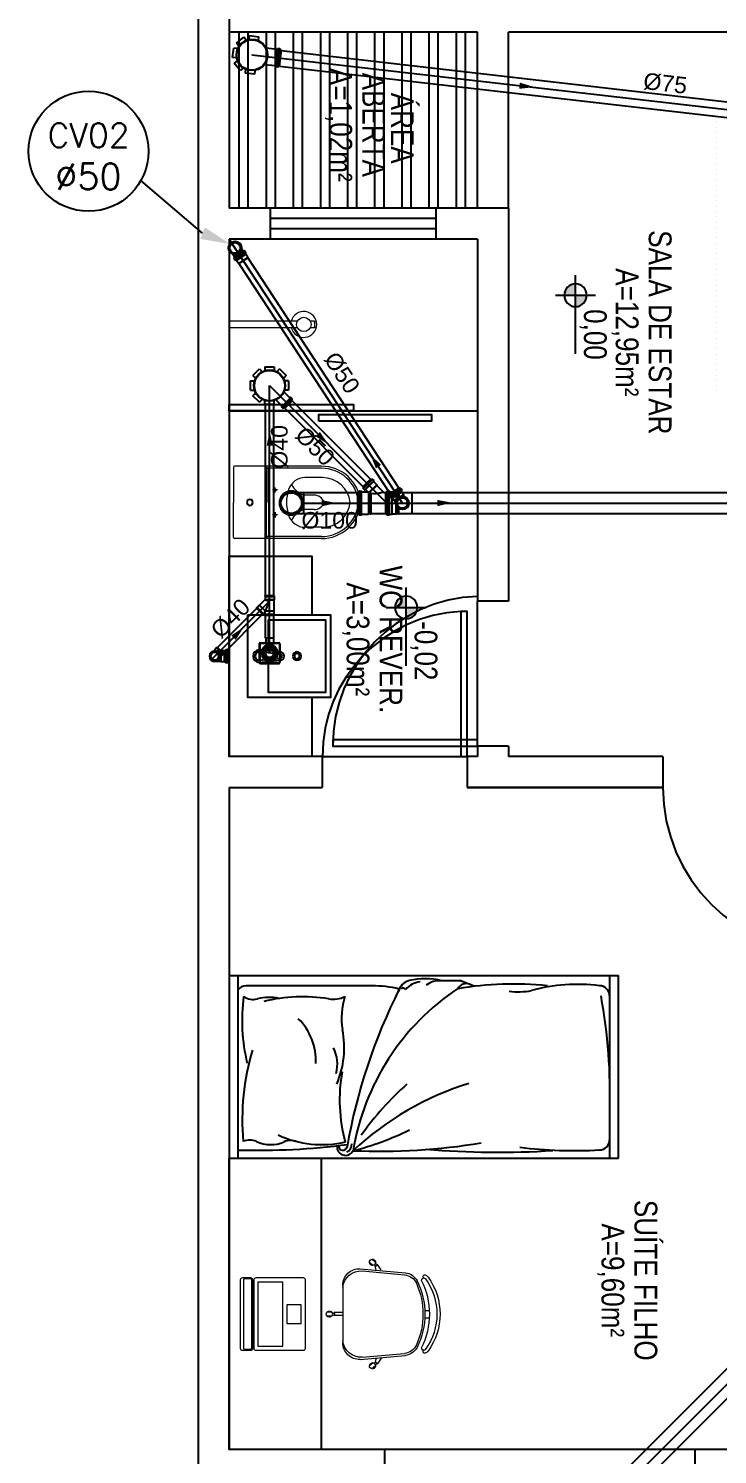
# Model space of a CAD drawing. Header units: millimetres. Extents: x -336 to -33, y -135 to 770.
# Drawn here: x -291.25 to -284.59, y 712.36 to 726.14 of the extents above; entities that cross this region are included whole.
import ezdxf
from ezdxf.enums import TextEntityAlignment as Align

# ---------------------------------------------------------------- set-up
doc = ezdxf.new("R2010")
doc.units = ezdxf.units.MM
doc.header["$LTSCALE"] = 50
doc.header["$MEASUREMENT"] = 0
doc.linetypes.add('DASHDOT2', pattern=[0.5, 0.25, -0.125, 0, -0.125])
doc.linetypes.add('HIDDEN2', pattern=[0.1875, 0.125, -0.0625])
doc.layers.get('0').update_dxf_attribs({"linetype": 'CONTINUOUS'})
for name, color, linetype in [('-HIDRO', 8, 'CONTINUOUS'), ('A-PEN-C', 4, 'CONTINUOUS'), ('DIVERSOS', 1, 'CONTINUOUS'), ('E-txt-g', 3, 'CONTINUOUS'), ('MOB', 251, 'CONTINUOUS'), ('Texto-Tubos', 7, 'CONTINUOUS'), ('TigreCad', 3, 'CONTINUOUS'), ('Tinterno', 9, 'CONTINUOUS'), ('TUBULAÇÃO_ESGOTO', 5, 'CONTINUOUS')]:
    doc.layers.add(name, color=color, linetype=linetype)
doc.layers.add('E-Lay-9', color=9, linetype='CONTINUOUS', lineweight=9)
doc.layers.add('E-Txt-W', color=7, linetype='CONTINUOUS', lineweight=20)
doc.styles.add('A16-E50', font='arial.ttf', dxfattribs={"height": 0.08})
doc.styles.add('F2', font='swissc.ttf')
doc.styles.add('REG60', font='romans.shx', dxfattribs={"width": 0.8, "height": 0.15})
doc.styles.add('REG80', font='romans.shx', dxfattribs={"width": 0.8, "height": 0.2})
doc.styles.add('ROMANS', font='romans', dxfattribs={"height": 0.1})

# ---------------------------------------------------------------- blocks, each defined once
blk = doc.blocks.new('TXT-AMB75')
at = {"layer": 'E-txt-g', "style": 'REG80', "width": 0.8, "flags": 8}
blk.add_attdef('TXT', text='', height=0.2, dxfattribs=at).set_placement((0.0055, 0.2964), align=Align.CENTER)
at = {"layer": 'E-Txt-W', "style": 'REG60', "width": 0.8, "flags": 8}
blk.add_attdef('TXT', text='', height=0.15, dxfattribs=at).set_placement((0.0055, 0.0271), align=Align.CENTER)
blk = doc.blocks.new('A$C7AFB675E')
at = {"color": 8}
for p, q in [((3.5162, 0.4184), (3.5162, 0.4184)), ((3.5477, 0.4184), (3.5477, 0.4184)), ((3.5792, 0.4184), (3.5792, 0.4184)), ((3.6107, 0.4184), (3.6107, 0.4184)), ((3.6422, 0.4184), (3.6422, 0.4184)), ((3.6737, 0.4184), (3.6737, 0.4184)), ((3.7052, 0.4184), (3.7052, 0.4184)), ((3.7367, 0.4184), (3.7367, 0.4184)), ((3.7682, 0.4184), (3.7682, 0.4184)), ((3.7997, 0.4184), (3.7997, 0.4184)), ((3.8312, 0.4184), (3.8312, 0.4184)), ((3.8627, 0.4184), (3.8627, 0.4184)), ((3.8942, 0.4184), (3.8942, 0.4184)), ((3.9257, 0.4184), (3.9257, 0.4184)), ((3.9572, 0.4184), (3.9572, 0.4184)), ((3.9887, 0.4184), (3.9887, 0.4184)), ((4.0202, 0.4184), (4.0202, 0.4184)), ((4.0517, 0.4184), (4.0517, 0.4184)), ((4.0832, 0.4184), (4.0832, 0.4184)), ((4.1147, 0.4184), (4.1147, 0.4184)), ((4.1462, 0.4184), (4.1462, 0.4184)), ((4.1777, 0.4184), (4.1777, 0.4184)), ((4.2092, 0.4184), (4.2092, 0.4184)), ((4.2407, 0.4184), (4.2407, 0.4184)), ((4.2722, 0.4184), (4.2722, 0.4184)), ((4.3037, 0.4184), (4.3037, 0.4184)), ((4.3352, 0.4184), (4.3352, 0.4184)), ((4.3667, 0.4184), (4.3667, 0.4184)), ((4.3982, 0.4184), (4.3982, 0.4184)), ((4.4297, 0.4184), (4.4297, 0.4184)), ((4.4612, 0.4184), (4.4612, 0.4184)), ((4.4927, 0.4184), (4.4927, 0.4184)), ((4.5242, 0.4184), (4.5242, 0.4184)), ((4.5557, 0.4184), (4.5557, 0.4184)), ((4.5872, 0.4184), (4.5872, 0.4184)), ((4.6187, 0.4184), (4.6187, 0.4184)), ((4.6502, 0.4184), (4.6502, 0.4184)), ((4.6817, 0.4184), (4.6817, 0.4184)), ((4.7132, 0.4184), (4.7132, 0.4184)), ((4.7447, 0.4184), (4.7447, 0.4184)), ((4.7762, 0.4184), (4.7762, 0.4184)), ((4.8077, 0.4184), (4.8077, 0.4184)), ((4.8392, 0.4184), (4.8392, 0.4184)), ((4.8707, 0.4184), (4.8707, 0.4184)), ((4.9022, 0.4184), (4.9022, 0.4184)), ((4.9337, 0.4184), (4.9337, 0.4184)), ((4.9652, 0.4184), (4.9652, 0.4184)), ((4.9967, 0.4184), (4.9967, 0.4184)), ((5.0282, 0.4184), (5.0282, 0.4184)), ((5.0597, 0.4184), (5.0597, 0.4184)), ((5.0912, 0.4184), (5.0912, 0.4184)), ((5.1227, 0.4184), (5.1227, 0.4184)), ((5.1542, 0.4184), (5.1542, 0.4184))]:
    blk.add_line(p, q, dxfattribs=at)
blk = doc.blocks.new('vaso-s')
at = {"color": 8}
for start, end in [(0, 180), (180, 0)]:
    blk.add_arc((0.08, 0), 0.0143, start, end, dxfattribs=at)
at = {"layer": 'E-Lay-9', "color": 8}
for p, q in [((0, 0.17), (0, 0)), ((0.4256, 0.175), (0.005, 0.175)), ((0.16, 0.17), (0.16, 0.17)), ((0.16, 0.17), (0.16, 0)), ((0.4256, 0.165), (0.165, 0.165)), ((0.17, 0), (0.17, 0.16)), ((0.2013, 0.0479), (0.2013, 0.0722)), ((0.4306, 0.12), (0.3459, 0.12)), ((0.2134, 0.06), (0.1891, 0.06)), ((0.3406, 0.035), (0.3406, 0)), ((0.3906, 0.035), (0.3406, 0.035)), ((0, -0.17), (0, 0)), ((0.16, -0.17), (0.16, 0)), ((0.17, 0), (0.17, -0.1601)), ((0.2134, -0.06), (0.1891, -0.06)), ((0.2013, -0.0479), (0.2013, -0.0722)), ((0.3406, -0.035), (0.3406, 0)), ((0.3906, -0.035), (0.3406, -0.035)), ((0.4306, -0.12), (0.3459, -0.12)), ((0.4256, -0.175), (0.005, -0.175)), ((0.16, -0.17), (0.16, -0.17)), ((0.4256, -0.165), (0.165, -0.165))]:
    blk.add_line(p, q, dxfattribs=at)
for centre in [(0.2013, 0.06), (0.2013, -0.06)]:
    blk.add_circle(centre, 0.005, dxfattribs=at)
for centre, radius, start, end in [((0.005, 0.17), 0.005, 90, 180), ((0.155, 0.17), 0.005, 0, 90), ((0.165, 0.17), 0.00495, 180, 270), ((0.165, 0.16), 0.00495, 0, 90), ((0.4256, -0.015), 0.19, 4.52806, 90), ((0.4256, -0.015), 0.18, 4.78019, 90), ((0.3459, 0.0375), 0.0825, 90, 163.03545), ((0.3754, 0.1358), 0.1066, 206.93947, 250.96472), ((0.4306, -0.015), 0.135, 6.37937, 90), ((0.518, -0.015), 0.2624, 163.03545, 176.7233), ((0.3906, -0.015), 0.05, 17.4576, 90), ((0.518, 0.015), 0.2624, 183.2767, 196.96455), ((0.3459, -0.0375), 0.0825, 196.96455, 270), ((0.3754, -0.1358), 0.1066, 109.03528, 153.06053), ((0.3906, 0.015), 0.05, 270, 342.5424), ((0.4256, 0.015), 0.19, 270, 355.47194), ((0.4256, 0.015), 0.18, 270, 355.21981), ((0.4306, 0.015), 0.135, 270, 353.62063), ((0.005, -0.17), 0.005, 180, 270), ((0.155, -0.17), 0.005, 270, 0), ((0.165, -0.17), 0.00495, 90, 180), ((0.165, -0.1601), 0.00495, 270, 0)]:
    blk.add_arc(centre, radius, start, end, dxfattribs=at)
blk = doc.blocks.new('Chuveiro')
at = {"layer": 'E-Lay-9', "color": 8}
for p, q in [((-0.0311, 0.0156), (-0.3604, 0.0156)), ((0.0509, 0.0156), (0.0311, 0.0156)), ((0.0509, 0.0156), (0.0509, -0.0156)), ((-0.0311, -0.0156), (-0.3604, -0.0156)), ((0.0509, -0.0156), (0.0311, -0.0156))]:
    blk.add_line(p, q, dxfattribs=at)
blk.add_circle((0, 0), 0.0348, dxfattribs=at)
for centre, radius, start, end in [((0, 0), 0.0624, 194.4775, 165.5225), ((0.0093, 0), 0.0444, 339.42663, 20.57337)]:
    blk.add_arc(centre, radius, start, end, dxfattribs=at)
blk = doc.blocks.new('CUBA QUADRADA-flat-4-flat-1')
at = {"layer": 'MOB'}
blk.add_lwpolyline([(0, -0.2), (0.4, -0.2), (0.4, 0.2), (0, 0.2)], close=True, dxfattribs=at)
blk.add_lwpolyline([(0.1, -0.0255), (0.1, -0.175), (0.375, -0.175), (0.375, 0.175), (0.1, 0.175), (0.1, 0.0255)], dxfattribs=at)
for points in [[(0.155, -0.02), (0.055, -0.03, -1), (0.055, 0.03), (0.155, 0.02, -1)], [(0.155, -0.01), (0.055, -0.02, -1), (0.055, 0.02), (0.155, 0.01, -1)]]:
    blk.add_lwpolyline(points, format="xyb", close=True, dxfattribs=at)
for radius in [0.02, 0.0125]:
    blk.add_circle((0.2375, 0), radius, dxfattribs=at)
blk = doc.blocks.new('Cadeira')
at = {"layer": 'E-Lay-9', "color": 8}
for p, q in [((-0.0093, 0.0535), (-0.0093, 0.0769)), ((0.0096, 0.0535), (0.0096, 0.0769)), ((-0.1393, 0), (0.1393, 0)), ((-0.0075, 0), (-0.0075, 0.0425)), ((-0.0075, 0.0425), (-0.0056, 0.0425)), ((0.0056, 0.0425), (0.0075, 0.0425)), ((0.0075, 0), (0.0075, 0.0425)), ((-0.2355, -0.1467), (-0.2505, -0.1288)), ((-0.2192, -0.0836), (-0.1996, -0.3023)), ((-0.2087, -0.0936), (-0.1898, -0.2982)), ((0.2087, -0.0936), (0.1898, -0.2982)), ((0.2192, -0.0836), (0.1996, -0.3023)), ((0.2355, -0.1467), (0.2505, -0.1288)), ((-0.25, -0.1588), (-0.265, -0.1409)), ((-0.2398, -0.1647), (-0.2413, -0.1659)), ((-0.2133, -0.1847), (-0.2413, -0.1659)), ((-0.2298, -0.1563), (-0.2313, -0.1575)), ((-0.2144, -0.1618), (-0.2298, -0.1563)), ((0.2133, -0.1847), (0.2413, -0.1659)), ((0.2144, -0.1618), (0.2298, -0.1563)), ((0.2298, -0.1563), (0.2313, -0.1575)), ((0.2398, -0.1647), (0.2413, -0.1659)), ((0.25, -0.1588), (0.265, -0.1409)), ((-0.0175, -0.3961), (-0.0175, -0.4196)), ((0.0175, -0.3961), (0.0175, -0.4196))]:
    blk.add_line(p, q, dxfattribs=at)
blk.add_lwpolyline([(0.1631, -0.3812, -0.237888), (-0.1631, -0.3812, 0.605717), (-0.1738, -0.3953, 0.122717), (-0.17, -0.4, 0.323529), (0.17, -0.4, 0.122717), (0.1738, -0.3953, 0.605717)], format="xyb", close=True, dxfattribs=at)
for centre in [(0, 0.0466), (-0.2382, -0.1579), (0.2382, -0.1579)]:
    blk.add_circle(centre, 0.005, dxfattribs=at)
for centre, radius, start, end in [((0.0001, 0.0652), 0.015, 281.63338, 257.45365), ((-0.1393, -0.08), 0.08, 90, 182.56924), ((0, 0.0475), 0.0075, 221.81031, 318.18969), ((0.1393, -0.08), 0.08, 357.43076, 90), ((-0.1202, -0.0886), 0.0887, 95.59249, 183.25223), ((0.1202, -0.0886), 0.0887, 356.74777, 84.40751), ((-0.2502, -0.1438), 0.015, 322.54635, 298.36662), ((0.2502, -0.1438), 0.015, 241.63338, 217.45365), ((-0.2388, -0.1573), 0.0075, 261.81031, 358.18969), ((0.2388, -0.1573), 0.0075, 181.81031, 278.18969), ((-0.1299, -0.296), 0.07, 185.12125, 243.60471), ((-0.1201, -0.2918), 0.07, 185.2999, 245.73609), ((0.1201, -0.2918), 0.07, 294.26391, 354.7001), ((0.1299, -0.296), 0.07, 296.39529, 354.87875), ((-0.1819, -0.3961), 0.00782, 29.81088, 225.32554), ((-0.1625, -0.39), 0.0275, 205.14546, 233.45713), ((0, -0.1648), 0.3052, 234.12379, 305.87621), ((-0.1625, -0.39), 0.0125, 205.14546, 233.1301), ((0, -0.0343), 0.3622, 243.60471, 296.39529), ((0, -0.0254), 0.3622, 245.73609, 294.26391), ((0.1819, -0.3961), 0.00782, 314.67446, 150.18912), ((0.1625, -0.39), 0.0275, 306.54287, 334.85454)]:
    blk.add_arc(centre, radius, start, end, dxfattribs=at)
blk = doc.blocks.new('Notebook')
at = {"layer": 'E-Lay-9', "color": 8}
for p, q in [((-0.175, 0.305), (-0.175, 0.3)), ((-0.175, 0.3), (-0.175, 0.265)), ((0.165, 0.315), (-0.165, 0.315)), ((0.175, 0.3), (0.175, 0.305)), ((0.175, 0.265), (0.175, 0.3)), ((-0.165, 0.255), (0.165, 0.255))]:
    blk.add_line(p, q, dxfattribs=at)
for points in [[(-0.165, 0.26), (0.165, 0.26, 0.414214), (0.17, 0.265), (0.17, 0.295, 0.414214), (0.165, 0.3), (-0.165, 0.3, 0.414214), (-0.17, 0.295), (-0.17, 0.265, 0.414214)], [(-0.165, 0), (0.165, 0, 0.414214), (0.175, 0.01), (0.175, 0.24, 0.414214), (0.165, 0.25), (-0.165, 0.25, 0.414214), (-0.175, 0.24), (-0.175, 0.01, 0.414214)]]:
    blk.add_lwpolyline(points, format="xyb", close=True, dxfattribs=at)
for points in [[(-0.155, 0.11), (0.155, 0.11), (0.155, 0.23), (-0.155, 0.23)], [(-0.105, 0.25), (-0.145, 0.25), (-0.145, 0.255), (-0.105, 0.255)], [(0.105, 0.25), (0.145, 0.25), (0.145, 0.255), (0.105, 0.255)], [(-0.045, 0.02), (0.045, 0.02), (0.045, 0.09), (-0.045, 0.09)]]:
    blk.add_lwpolyline(points, close=True, dxfattribs=at)
for centre, start, end in [((-0.165, 0.305), 90, 180), ((0.165, 0.305), 0, 90), ((-0.165, 0.265), 180, 270), ((0.165, 0.265), 270, 360)]:
    blk.add_arc(centre, 0.01, start, end, dxfattribs=at)
blk = doc.blocks.new('NIVEL')
at = {"layer": 'DIVERSOS'}
h = blk.add_hatch(color=7, dxfattribs=at)
h.paths.add_polyline_path([(0, 0.137, 0.414214), (-0.137, 0), (0, 0)])
h.paths.add_polyline_path([(0, 0), (0, -0.137, 0.414214), (0.137, 0)])
at = {"layer": 'DIVERSOS', "color": 7}
for p, q in [((0, 0.242), (0, -0.242)), ((0.709, 0), (-0.242, 0))]:
    blk.add_line(p, q, dxfattribs=at)
blk.add_circle((0, 0), 0.137, dxfattribs=at)
blk = doc.blocks.new('j9n50d')
at = {"layer": 'TigreCad'}
for p, q in [((28.5, 25.4), (0, 25.4)), ((30.3, 27.2), (28.5, 25.4)), ((30.3, -27.1), (30.3, 27.2)), ((47.1, 27.2), (30.3, 27.2)), ((47.3, 27.4), (47.1, 27.2)), ((47.1, -27.1), (47.1, 27.2)), ((51.9, 27.4), (47.3, 27.4)), ((53.2, 30.9), (52.9, 28.3)), ((53.4, 30.8), (53.4, -30.8)), ((62.9, 31.8), (54.2, 31.8)), ((62.9, 30.8), (62.9, -30.8)), ((63.9, 31.1), (64.7, 28.1)), ((70, 27.4), (65.6, 27.4)), ((70, 27.4), (70, -27.4)), ((28.5, -25.3), (0, -25.3)), ((30.3, -27.1), (28.5, -25.3)), ((47.1, -27.1), (30.3, -27.1)), ((47.3, -27.4), (47.1, -27.1)), ((51.9, -27.4), (47.3, -27.4)), ((53.2, -30.9), (52.9, -28.3)), ((62.9, -31.8), (54.2, -31.8)), ((63.9, -31.1), (64.7, -28.1)), ((70, -27.4), (65.6, -27.4))]:
    blk.add_line(p, q, dxfattribs=at)
for centre, radius, start, end in [((0, 0), 25.4, 90, 270), ((51.9, 28.4), 1, 270, 355), ((54.2, 30.8), 1, 90, 175), ((62.9, 30.8), 1, 15, 90), ((65.6, 28.4), 1, 195, 270), ((51.9, -28.4), 1, 5, 90), ((54.2, -30.8), 1, 185, 270), ((62.9, -30.8), 1, 270, 345), ((65.6, -28.4), 1, 90, 165)]:
    blk.add_arc(centre, radius, start, end, dxfattribs=at)
at = {"layer": 'Tinterno'}
for p, q in [((28.5, -25.3), (28.5, 25.4)), ((47.3, -27.4), (47.3, 27.4)), ((52.9, 27.4), (52.9, -27.4)), ((64.9, 27.4), (64.9, -27.4))]:
    blk.add_line(p, q, dxfattribs=at)
blk = doc.blocks.new('j9n40s')
at = {"layer": 'TigreCad'}
for p, q in [((9.8, 20.6), (17.8, 20.6)), ((19, 21.8), (17.8, 20.6)), ((17.8, 20.6), (17.8, 14.3)), ((19, 12.6), (19, 21.8)), ((34, 21.8), (19, 21.8)), ((35, 22.8), (34, 21.8)), ((39, 22.8), (35, 22.8)), ((35, 22.8), (35, -22.8)), ((39, 22.8), (39, -22.8)), ((9.8, -20.6), (17.8, -20.6)), ((17.8, -20.6), (17.8, -14.3)), ((19, -21.8), (17.8, -20.6)), ((19, -12.6), (19, -21.8)), ((34, -21.8), (19, -21.8)), ((35, -22.8), (34, -21.8)), ((39, -22.8), (35, -22.8))]:
    blk.add_line(p, q, dxfattribs=at)
for radius in [22.8, 20]:
    blk.add_circle((0, 0), radius, dxfattribs=at)
at = {"layer": 'Tinterno'}
blk.add_line((34, 21.8), (34, -21.8), dxfattribs=at)
blk.add_circle((0, 0), 18.8, dxfattribs=at)
blk = doc.blocks.new('27289207s')
at = {"linetype": 'Continuous'}
for p, q in [((-49.9, -44.9), (-49.9, 44.9)), ((-47.4, -43.9), (-47.4, 43.9)), ((44.9, 49.9), (-44.9, 49.9)), ((43.9, 47.4), (-43.9, 47.4)), ((-20, 1.2), (-39.9, 3.3)), ((-19.8, 2.9), (-39.7, 5)), ((-19.3, 5.4), (-38.3, 11.5)), ((-18.7, 7), (-37.8, 13.2)), ((-17.7, 9.3), (-35.1, 19.3)), ((-16.9, 10.7), (-34.2, 20.7)), ((-15.4, 12.7), (-30.3, 26.1)), ((-14.3, 14), (-29.2, 27.4)), ((-12.4, 15.7), (-24.2, 31.9)), ((-11.1, 16.7), (-22.8, 32.9)), ((-8.9, 17.9), (-17, 36.2)), ((-7.4, 18.6), (-15.5, 36.9)), ((-5, 19.4), (-9.1, 38.9)), ((-3.3, 19.7), (-7.5, 39.3)), ((-0.9, 20), (-0.9, 40)), ((0.8, 20), (0.8, 40)), ((3.3, 19.7), (7.5, 39.3)), ((5, 19.4), (9.1, 38.9)), ((7.4, 18.6), (15.5, 36.9)), ((8.9, 17.9), (17, 36.2)), ((11.1, 16.7), (22.8, 32.9)), ((12.4, 15.7), (24.2, 31.9)), ((14.3, 14), (29.2, 27.4)), ((15.4, 12.7), (30.3, 26.1)), ((16.9, 10.7), (34.2, 20.7)), ((17.7, 9.3), (35.1, 19.3)), ((18.7, 7), (37.8, 13.2)), ((19.3, 5.4), (38.3, 11.5)), ((19.8, 2.9), (39.7, 5)), ((20, 1.2), (39.9, 3.3)), ((47.4, -43.9), (47.4, 43.9)), ((49.9, -44.9), (49.9, 44.9)), ((44.9, -49.9), (-44.9, -49.9)), ((43.9, -47.4), (-43.9, -47.4)), ((-20, -1.2), (-39.9, -3.3)), ((-19.8, -2.9), (-39.7, -5)), ((-19.3, -5.4), (-38.3, -11.5)), ((-18.7, -7), (-37.8, -13.2)), ((-17.7, -9.3), (-35.1, -19.3)), ((-16.9, -10.7), (-34.2, -20.7)), ((-15.4, -12.7), (-30.3, -26.1)), ((-14.3, -14), (-29.2, -27.4)), ((-12.4, -15.7), (-24.2, -31.9)), ((-11.1, -16.7), (-22.8, -32.9)), ((-18.7, -59.9), (-19, -49.9)), ((-18.7, -60.4), (-18.7, -59.9)), ((-18.5, -70.9), (-18.7, -60.4)), ((-8.9, -17.9), (-17, -36.2)), ((-7.4, -18.6), (-15.5, -36.9)), ((-5, -19.4), (-9.1, -38.9)), ((-3.3, -19.7), (-7.5, -39.3)), ((-0.9, -20), (-0.9, -40)), ((0.8, -20), (0.8, -40)), ((3.3, -19.7), (7.5, -39.3)), ((5, -19.4), (9.1, -38.9)), ((7.4, -18.6), (15.5, -36.9)), ((8.9, -17.9), (17, -36.2)), ((11.1, -16.7), (22.8, -32.9)), ((12.4, -15.7), (24.2, -31.9)), ((14.3, -14), (29.2, -27.4)), ((15.4, -12.7), (30.3, -26.1)), ((16.9, -10.7), (34.2, -20.7)), ((17.7, -9.3), (35.1, -19.3)), ((18.5, -70.9), (18.7, -59.9)), ((18.7, -7), (37.8, -13.2)), ((18.7, -59.9), (19, -49.9)), ((19.3, -5.4), (38.3, -11.5)), ((19.8, -2.9), (39.7, -5)), ((20, -1.2), (39.9, -3.3)), ((-17, -72.4), (-16.5, -72.4)), ((-16.5, -72.4), (17, -72.4))]:
    blk.add_line(p, q, dxfattribs=at)
for centre, radius, start, end in [((-44.9, 44.9), 5, 90, 180), ((-43.9, 43.9), 3.5, 90, 180), ((0, 0), 40, 175.21763, 184.78237), ((0, 0), 40, 163.21763, 172.78238), ((0, 0), 39, 175.24885, 184.75115), ((0, 0), 39, 163.24889, 172.75118), ((0, 0), 40, 151.21766, 160.7824), ((0, 0), 39, 151.24887, 160.75116), ((0, 0), 40, 139.21756, 148.78231), ((0, 0), 39, 139.24886, 148.75116), ((0, 0), 40, 127.21764, 136.78239), ((0, 0), 39, 127.24895, 136.75125), ((0, 0), 40, 115.21763, 124.78237), ((0, 0), 39, 115.24887, 124.75116), ((0, 0), 21, 176.31975, 183.68025), ((0, 0), 21, 164.31978, 171.68029), ((0, 0), 20, 176.4358, 183.5642), ((0, 0), 20, 164.43575, 171.56414), ((0, 0), 21, 152.31969, 159.68019), ((0, 0), 20, 152.43584, 159.56423), ((0, 0), 21, 140.31989, 147.68039), ((0, 0), 20, 140.43579, 147.56418), ((0, 0), 40, 103.21763, 112.78237), ((0, 0), 39, 103.24891, 112.7512), ((0, 0), 21, 128.31968, 135.68018), ((0, 0), 20, 128.43579, 135.56418), ((0, 0), 21, 116.31973, 123.68023), ((0, 0), 20, 116.4359, 123.56429), ((0, 0), 21, 104.31966, 111.68016), ((0, 0), 40, 91.21759, 100.78234), ((0, 0), 20, 104.43591, 111.5643), ((0, 0), 39, 91.24879, 100.75109), ((0, 0), 21, 92.31977, 99.68027), ((0, 0), 20, 92.43585, 99.56424), ((0, 0), 40, 79.21765, 88.7824), ((0, 0), 39, 79.2489, 88.7512), ((0, 0), 21, 80.31973, 87.68023), ((0, 0), 20, 80.43576, 87.56415), ((0, 0), 20, 68.4357, 75.56409), ((0, 0), 21, 68.31977, 75.68027), ((0, 0), 39, 67.24882, 76.75112), ((0, 0), 20, 56.43583, 63.56422), ((0, 0), 40, 67.21765, 76.7824), ((0, 0), 21, 56.31988, 63.68038), ((0, 0), 20, 44.43566, 51.56405), ((0, 0), 21, 44.31982, 51.68032), ((0, 0), 20, 32.43582, 39.56421), ((0, 0), 21, 32.31978, 39.68028), ((0, 0), 39, 55.24884, 64.75113), ((0, 0), 40, 55.21763, 64.78237), ((0, 0), 20, 20.43577, 27.56416), ((0, 0), 21, 20.31961, 27.68012), ((0, 0), 20, 8.43586, 15.56425), ((0, 0), 20, 356.4358, 3.5642), ((0, 0), 21, 8.31971, 15.68022), ((0, 0), 21, 356.31975, 3.68025), ((0, 0), 39, 43.24881, 52.75111), ((0, 0), 40, 43.21767, 52.78242), ((0, 0), 39, 31.24891, 40.75121), ((0, 0), 40, 31.21762, 40.78237), ((0, 0), 39, 19.24884, 28.75113), ((0, 0), 40, 19.2176, 28.78234), ((0, 0), 39, 7.24882, 16.75111), ((0, 0), 40, 7.21762, 16.78237), ((0, 0), 39, 355.24885, 4.75115), ((0, 0), 40, 355.21763, 4.78237), ((43.9, 43.9), 3.5, 0, 90), ((44.9, 44.9), 5, 0, 90), ((-44.9, -44.9), 5, 180, 270), ((-43.9, -43.9), 3.5, 180, 270), ((0, 0), 40, 187.21764, 196.78239), ((0, 0), 39, 187.24882, 196.75111), ((0, 0), 40, 199.21761, 208.78236), ((0, 0), 39, 199.24884, 208.75113), ((0, 0), 40, 211.21768, 220.78243), ((0, 0), 39, 211.24883, 220.75112), ((0, 0), 40, 223.21761, 232.78235), ((0, 0), 39, 223.2488, 232.75109), ((0, 0), 40, 235.21762, 244.78237), ((0, 0), 39, 235.24885, 244.75115), ((0, 0), 21, 188.31976, 195.68026), ((0, 0), 20, 188.43586, 195.56425), ((0, 0), 21, 200.31981, 207.68031), ((0, 0), 20, 200.43577, 207.56416), ((0, 0), 21, 212.31961, 219.68011), ((0, 0), 20, 212.43582, 219.56421), ((0, 0), 40, 247.21762, 256.78237), ((0, 0), 39, 247.24885, 256.75114), ((0, 0), 21, 224.31965, 231.68015), ((0, 0), 20, 224.43587, 231.56426), ((0, 0), 21, 236.31968, 243.68018), ((0, 0), 20, 236.43577, 243.56416), ((0, 0), 21, 248.3198, 255.6803), ((0, 0), 40, 259.21763, 268.78238), ((0, 0), 20, 248.43583, 255.56422), ((0, 0), 39, 259.24886, 268.75115), ((0, 0), 21, 260.31973, 267.68023), ((0, 0), 20, 260.4358, 267.5642), ((0, 0), 20, 272.4358, 279.5642), ((0, 0), 21, 272.31977, 279.68027), ((0, 0), 39, 271.24886, 280.75115), ((0, 0), 40, 271.21763, 280.78238), ((0, 0), 20, 284.43578, 291.56417), ((0, 0), 21, 284.31977, 291.68027), ((0, 0), 20, 296.43572, 303.56411), ((0, 0), 39, 283.24883, 292.75113), ((0, 0), 40, 283.21761, 292.78235), ((0, 0), 21, 296.31971, 303.68021), ((0, 0), 20, 308.4359, 315.56429), ((0, 0), 21, 308.31985, 315.68035), ((0, 0), 20, 320.43579, 327.56418), ((0, 0), 21, 320.31972, 327.68022), ((0, 0), 39, 295.24885, 304.75115), ((0, 0), 40, 295.21763, 304.78238), ((0, 0), 20, 332.43584, 339.56423), ((0, 0), 21, 332.31988, 339.68039), ((0, 0), 20, 344.43575, 351.56414), ((0, 0), 21, 344.31974, 351.68024), ((0, 0), 39, 307.24885, 316.75114), ((0, 0), 40, 307.21759, 316.78234), ((0, 0), 39, 319.2488, 328.7511), ((0, 0), 40, 319.21764, 328.78239), ((0, 0), 39, 331.24887, 340.75116), ((0, 0), 40, 331.21764, 340.78239), ((0, 0), 39, 343.24889, 352.75118), ((0, 0), 40, 343.21761, 352.78236), ((43.9, -43.9), 3.5, 270, 360), ((44.9, -44.9), 5, 270, 360), ((-17, -70.9), 1.5, 180.91669, 270.00004), ((17, -70.9), 1.5, 270.00015, 359.0835)]:
    blk.add_arc(centre, radius, start, end, dxfattribs=at)
blk = doc.blocks.new('27710409p')
at = {"layer": 'TigreCad'}
for p, q in [((-27.1, 22.8), (-27.1, -22.8)), ((-27.1, 22.8), (-23.1, 22.8)), ((-23.1, 22.8), (-23.1, -22.8)), ((-23.1, 22.8), (-22.1, 21.8)), ((-22.1, 21.8), (-7.1, 21.8)), ((-7.1, 21.8), (-7.1, -20.7)), ((-7.1, 21.8), (-5.9, 20.6)), ((-5.9, 20.6), (47.2, 20.6)), ((48.4, 21.8), (47.2, 20.6)), ((48.4, 21.8), (48.4, -20)), ((63.4, 21.8), (48.4, 21.8)), ((64.4, 22.8), (63.4, 21.8)), ((64.4, 22.8), (64.4, -22.8)), ((68.4, 22.8), (64.4, 22.8)), ((68.4, 22.8), (68.4, -22.8)), ((-27.1, -22.8), (-23.1, -22.8)), ((-23.1, -22.8), (-22.1, -21.8)), ((-22.1, -21.8), (-8.2, -21.8)), ((-7.5, -21.9), (0, 0)), ((18.8, -47.9), (-6.7, -22.4)), ((54.1, -22.4), (0, 0)), ((18.8, -49.6), (48.4, -20)), ((18.8, -49.6), (18.8, -47.9)), ((29.4, -60.2), (18.8, -49.6)), ((29.4, -61.7), (61.7, -29.4)), ((29.4, -61.7), (29.4, -60.2)), ((32.2, -64.5), (29.4, -61.7)), ((32.2, -64.5), (64.5, -32.2)), ((60.2, -29.4), (54.3, -23.5)), ((63.4, -21.8), (55, -21.8)), ((61.7, -29.4), (60.2, -29.4)), ((64.5, -32.2), (61.7, -29.4)), ((64.4, -22.8), (63.4, -21.8)), ((68.4, -22.8), (64.4, -22.8))]:
    blk.add_line(p, q, dxfattribs=at)
for centre, radius, start, end in [((-8.2, -23.8), 2, 45, 90), ((55, -22.8), 1, 90, 225)]:
    blk.add_arc(centre, radius, start, end, dxfattribs=at)
at = {"layer": 'Tinterno'}
for p, q in [((-22.1, 21.8), (-22.1, -21.8)), ((-5.9, 20.6), (-5.9, -17.2)), ((47.2, 20.6), (47.2, -19.5)), ((63.4, 21.8), (63.4, -21.8)), ((18.8, -47.9), (47.2, -19.5)), ((29.4, -60.2), (60.2, -29.4))]:
    blk.add_line(p, q, dxfattribs=at)
blk = doc.blocks.new('27150012p')
at = {"layer": 'TigreCad'}
for p, q in [((-80.6, 48.8), (-48.8, 80.6)), ((-48.8, 80.6), (-35.1, 66.9)), ((-22.5, 91.5), (-22.5, 72.1)), ((-22.5, 91.5), (22.5, 91.5)), ((22.5, 91.5), (22.5, 72.1)), ((48.8, 80.6), (35.1, 66.9)), ((48.8, 80.6), (80.6, 48.8)), ((-91.5, -22.5), (-91.5, 22.5)), ((-91.5, 22.5), (-72.1, 22.5)), ((-80.6, 48.8), (-66.9, 35.1)), ((80.6, 48.8), (66.9, 35.1)), ((111.4, 27.4), (70.4, 27.4)), ((112.7, 30.9), (112.4, 28.3)), ((122.4, 31.8), (113.7, 31.8)), ((113.7, 30.8), (113.7, -30.8)), ((122.4, 30.8), (122.4, -30.8)), ((123.4, 31.1), (124.2, 28.1)), ((129.5, 27.4), (125.1, 27.4)), ((129.5, 27.4), (129.5, -27.4)), ((-91.5, -22.5), (-72.1, -22.5)), ((-80.6, -48.8), (-66.9, -35.1)), ((-48.8, -80.6), (-80.6, -48.8)), ((-48.8, -80.6), (-35.1, -66.9)), ((48.8, -80.6), (35.1, -66.9)), ((80.6, -48.8), (48.8, -80.6)), ((80.6, -48.8), (66.9, -35.1)), ((111.4, -27.4), (70.4, -27.4)), ((112.7, -30.9), (112.4, -28.3)), ((122.4, -31.8), (113.7, -31.8)), ((123.4, -31.1), (124.2, -28.1)), ((129.5, -27.4), (125.1, -27.4)), ((-22.5, -91.5), (-22.5, -72.1)), ((22.5, -91.5), (-22.5, -91.5)), ((22.5, -91.5), (22.5, -72.1))]:
    blk.add_line(p, q, dxfattribs=at)
blk.add_circle((0, 0), 75.5, dxfattribs=at)
for centre, start, end in [((111.4, 28.4), 270, 355), ((113.7, 30.8), 90, 175), ((122.4, 30.8), 15, 90), ((125.1, 28.4), 195, 270), ((111.4, -28.4), 5, 90), ((113.7, -30.8), 185, 270), ((122.4, -30.8), 270, 345), ((125.1, -28.4), 90, 165)]:
    blk.add_arc(centre, 1, start, end, dxfattribs=at)
at = {"layer": 'Tinterno'}
for p, q in [((112.4, 27.4), (112.4, -27.4)), ((124.4, 27.4), (124.4, -27.4))]:
    blk.add_line(p, q, dxfattribs=at)
blk.add_circle((0, 0), 73.5, dxfattribs=at)
blk = doc.blocks.new('j9n100s')
at = {"layer": 'TigreCad'}
for p, q in [((27.3, 50.8), (60, 50.8)), ((27.3, -50.8), (60, -50.8))]:
    blk.add_line(p, q, dxfattribs=at)
blk.add_circle((0, 0), 53.2, dxfattribs=at)
for start, end in [(61.78498, 298.21502), (298.21502, 61.78498)]:
    blk.add_arc((0, 0), 57.7, start, end, dxfattribs=at)
at = {"layer": 'Tinterno'}
blk.add_line((60, -50.8), (60, 50.8), dxfattribs=at)
blk.add_circle((0, 0), 51, dxfattribs=at)
blk = doc.blocks.new('26277469p')
at = {"layer": 'TigreCad'}
for p, q in [((78, 50.8), (6, 50.8)), ((78, 50.8), (78.1, 52.3)), ((78, -46.9), (78, 50.8)), ((78.1, -46.9), (78.1, 52.3)), ((81.1, 52.3), (78.1, 52.3)), ((81.1, -47.9), (81.1, 52.3)), ((81.2, 50.8), (81.1, 52.3)), ((81.2, -48), (81.2, 50.8)), ((87.4, 50.8), (81.2, 50.8)), ((89.8, 53.2), (87.4, 50.8)), ((89.8, -51.8), (89.8, 53.2)), ((121.7, 53.2), (89.8, 53.2)), ((122.9, 56.7), (122.7, 54.2)), ((133.3, 57.6), (123.9, 57.6)), ((123.9, 56.6), (123.9, -56.7)), ((133.3, 56.6), (133.3, -56.7)), ((134.3, 56.9), (135.1, 54)), ((140.5, 53.2), (136.1, 53.2)), ((140.5, 53.2), (140.5, -53.3)), ((14.9, -50.8), (6, -50.8)), ((49.6, -85.4), (14.9, -50.8)), ((49.6, -88.3), (87.3, -50.5)), ((106.9, -63.4), (63.4, -106.9)), ((103.4, -64.8), (93.6, -55)), ((121.7, -53.3), (94.3, -53.3)), ((106.8, -63.1), (104.8, -64.8)), ((114.4, -69.4), (108.2, -63.2)), ((122.9, -56.7), (122.7, -54.2)), ((133.3, -57.7), (123.9, -57.7)), ((134.3, -56.9), (135.1, -54)), ((140.5, -53.3), (136.1, -53.3)), ((49.6, -88.3), (49.6, -85.4)), ((64.8, -103.4), (49.6, -88.3)), ((63.1, -106.8), (64.8, -104.8)), ((69.4, -114.4), (63.2, -108.2)), ((113.6, -70.1), (70.1, -113.6)), ((70.6, -114.5), (73.3, -113)), ((77.5, -116.2), (74.5, -113.1)), ((116.2, -77.5), (77.5, -116.2)), ((114.5, -70.6), (113, -73.3)), ((116.2, -77.5), (113.1, -74.5))]:
    blk.add_line(p, q, dxfattribs=at)
blk.add_lwpolyline([(15.8, -51.2, -0.013476), (38.9, -47.1, -0.106485), (67.2, -44.2, -0.09207), (93.5, -53.8, -0.112954)], format="xyb", dxfattribs=at)
for centre, start, end in [((121.7, 54.2), 270, 355), ((123.9, 56.6), 90, 175), ((133.3, 56.6), 15, 90), ((136.1, 54.2), 195, 270), ((14.9, -51.8), 34.26819, 90), ((94.3, -54.3), 90, 225), ((104.1, -64.1), 225, 310), ((107.4, -63.9), 45, 130), ((121.7, -54.3), 5, 90), ((123.9, -56.7), 185, 270), ((133.3, -56.7), 270, 345), ((136.1, -54.3), 90, 165), ((63.9, -107.4), 140, 225), ((64.1, -104.1), 320, 45), ((70.1, -113.6), 225, 300), ((73.8, -113.8), 45, 120), ((113.8, -73.8), 150, 225), ((113.6, -70.1), 330, 45)]:
    blk.add_arc(centre, 1, start, end, dxfattribs=at)
at = {"layer": 'Tinterno'}
for p, q in [((6, 50.8), (6, -50.8)), ((87.4, -50.6), (87.4, 50.8)), ((122.6, 53.2), (122.6, -53.3)), ((135.3, 53.2), (135.3, -53.3)), ((85.3, -49.6), (49.6, -85.4)), ((104.1, -65.4), (65.4, -104.1)), ((112.6, -73.9), (73.9, -112.6))]:
    blk.add_line(p, q, dxfattribs=at)
blk = doc.blocks.new('trn1050s')
at = {"layer": 'TigreCad'}
for p, q in [((-80.4, -53.3), (-80.4, 53.3)), ((-80.4, 53.3), (-76, 53.3)), ((-74.2, 56.9), (-75, 54)), ((-73.2, 57.7), (-63.8, 57.7)), ((-73.2, -56.6), (-73.2, 56.7)), ((-63.8, -56.6), (-63.8, 56.7)), ((-62.8, 56.7), (-62.6, 54.2)), ((-61.6, 53.3), (-49.5, 53.3)), ((-49.5, -53.3), (-49.5, 53.3)), ((-49.5, 53.3), (-49.2, 53)), ((-49.2, 53), (-29.5, 53)), ((-29.5, 53), (-29.5, 11.9)), ((-29.5, 53), (-27.3, 50.8)), ((-27.3, 50.8), (-21.1, 50.8)), ((-21.1, 50.8), (-21, 52.3)), ((-21, 52.3), (-21, 23.9)), ((-21, 52.3), (-18, 52.3)), ((-18, 52.3), (-18, 26.2)), ((-17.9, 50.8), (-18, 52.3)), ((-17.9, 50.8), (47.6, 50.8)), ((-80.4, -53.3), (-76, -53.3)), ((-74.2, -56.9), (-75, -54)), ((-73.2, -57.6), (-63.8, -57.6)), ((-62.8, -56.7), (-62.6, -54.2)), ((-61.6, -53.3), (-49.5, -53.3)), ((-49.5, -53.3), (-49.2, -53)), ((-49.2, -53), (-29.5, -53)), ((-29.5, -53), (-29.5, -11.9)), ((-29.5, -53), (-27.3, -50.8)), ((-27.3, -50.8), (-21.1, -50.8)), ((-21.1, -50.8), (-21, -52.3)), ((-21, -52.3), (-21, -23.9)), ((-21, -52.3), (-18, -52.3)), ((-18, -52.3), (-18, -26.2)), ((-17.9, -50.8), (-18, -52.3)), ((-17.9, -50.8), (47.6, -50.8))]:
    blk.add_line(p, q, dxfattribs=at)
for radius in [31.8, 25.6]:
    blk.add_circle((0, 0), radius, dxfattribs=at)
for centre, start, end in [((-76, 54.2), 270, 345), ((-73.2, 56.7), 90, 165), ((-63.8, 56.7), 5, 90), ((-61.6, 54.2), 185, 270), ((-76, -54.2), 15, 90), ((-73.2, -56.6), 195, 270), ((-63.8, -56.6), 270, 355), ((-61.6, -54.2), 90, 175)]:
    blk.add_arc(centre, 1, start, end, dxfattribs=at)
at = {"layer": 'Tinterno'}
for p, q in [((-75.2, -53.3), (-75.2, 53.3)), ((-62.5, -53.3), (-62.5, 53.3)), ((-49.2, -53), (-49.2, 53)), ((-27.3, 50.8), (-27.3, 16.3)), ((-21.1, 50.8), (-21.1, 23.8)), ((-17.9, 50.8), (-17.9, 26.3)), ((47.6, -50.8), (47.6, 50.8)), ((-27.3, -50.8), (-27.3, -16.3)), ((-21.1, -50.8), (-21.1, -23.8)), ((-17.9, -50.8), (-17.9, -26.3))]:
    blk.add_line(p, q, dxfattribs=at)
blk.add_circle((0, 0), 27.3, dxfattribs=at)
blk = doc.blocks.new('j9n50s')
at = {"layer": 'TigreCad'}
for p, q in [((19.2, 25.4), (30.3, 25.4)), ((19.2, -25.4), (30.3, -25.4))]:
    blk.add_line(p, q, dxfattribs=at)
for radius in [31.8, 27.4]:
    blk.add_circle((0, 0), radius, dxfattribs=at)
at = {"layer": 'Tinterno'}
for p, q in [((30.3, 25.4), (30.3, 9.7)), ((30.3, -9.7), (30.3, -25.4))]:
    blk.add_line(p, q, dxfattribs=at)
blk.add_circle((0, 0), 25.6, dxfattribs=at)
blk = doc.blocks.new('11030602p')
at = {"layer": 'TigreCad'}
for p, q in [((0, 27.3), (4.4, 27.3)), ((0, -27.3), (0, 27.3)), ((6.1, 31.1), (5.3, 28.1)), ((7.1, 31.8), (15.8, 31.8)), ((7.1, -30.8), (7.1, 30.8)), ((15.8, -30.8), (15.8, 30.8)), ((16.8, 30.9), (17.1, 28.3)), ((18.1, 27.3), (22.7, 27.3)), ((22.7, 27.3), (23, 27.1)), ((39.7, 27.1), (23, 27.1)), ((39.7, 27.1), (41.5, 25.3)), ((41.5, -25.4), (41.5, 25.3)), ((0, -27.3), (4.4, -27.3)), ((6.1, -31.1), (5.3, -28.1)), ((7.1, -31.8), (15.8, -31.8)), ((16.8, -30.9), (17.1, -28.3)), ((18.1, -27.3), (22.7, -27.3)), ((22.7, -27.3), (23, -27.1)), ((39.7, -27.1), (23, -27.1)), ((39.7, -27.1), (41.5, -25.4))]:
    blk.add_line(p, q, dxfattribs=at)
for centre, start, end in [((4.4, 28.4), 270, 345), ((7.1, 30.8), 90, 165), ((15.8, 30.8), 5, 90), ((18.1, 28.4), 185, 270), ((4.4, -28.3), 15, 90), ((7.1, -30.8), 195, 270), ((15.8, -30.8), 270, 355), ((18.1, -28.3), 90, 175)]:
    blk.add_arc(centre, 1, start, end, dxfattribs=at)
at = {"layer": 'Tinterno'}
for p, q in [((5.1, -27.3), (5.1, 27.3)), ((17.1, -27.3), (17.1, 27.3)), ((22.7, 27.3), (22.7, -27.3)), ((23, -27.1), (23, 27.1)), ((39.7, 27.1), (39.7, -27.1))]:
    blk.add_line(p, q, dxfattribs=at)
blk = doc.blocks.new('27150128p')
at = {"layer": 'TigreCad'}
for p, q in [((-80.6, 48.8), (-48.8, 80.6)), ((-35.8, 67.6), (-48.8, 80.6)), ((-22.5, 91.5), (22.5, 91.5)), ((-22.5, 73.2), (-22.5, 91.5)), ((22.5, 73.2), (22.5, 91.5)), ((-73.2, 22.5), (-91.5, 22.5)), ((-91.5, -22.5), (-91.5, 22.5)), ((-67.6, 35.8), (-80.6, 48.8)), ((118.5, 40), (64.9, 40)), ((119.7, 43.6), (119.5, 40.9)), ((130.3, 44.5), (120.7, 44.5)), ((120.7, 43.5), (120.7, -43.5)), ((130.3, 43.5), (130.3, -43.5)), ((131.3, 43.6), (131.5, 40.9)), ((137.5, 40), (132.5, 40)), ((137.5, 40), (137.5, -40)), ((-73.2, -22.5), (-91.5, -22.5)), ((-67.6, -35.8), (-80.6, -48.8)), ((-48.8, -80.6), (-80.6, -48.8)), ((-35.8, -67.6), (-48.8, -80.6)), ((118.5, -40), (64.9, -40)), ((119.7, -43.6), (119.5, -40.9)), ((130.3, -44.5), (120.7, -44.5)), ((131.3, -43.6), (131.5, -40.9)), ((137.5, -40), (132.5, -40)), ((-22.5, -73.2), (-22.5, -91.5)), ((22.5, -91.5), (-22.5, -91.5)), ((22.5, -73.2), (22.5, -91.5))]:
    blk.add_line(p, q, dxfattribs=at)
blk.add_circle((0, 0), 75.5, dxfattribs=at)
for centre, radius, start, end in [((-24, 73.2), 1.5, 288.16101, 0), ((24, 73.2), 1.5, 180, 251.83899), ((-73.2, 24), 1.5, 270, 341.83899), ((-68.7, 34.8), 1.5, 333.16101, 45), ((-34.8, 68.7), 1.5, 225, 296.83899), ((64.9, 41.5), 1.5, 212.61294, 270), ((118.5, 41), 1, 270, 355), ((120.7, 43.5), 1, 90, 175), ((130.3, 43.5), 1, 5, 90), ((132.5, 41), 1, 185, 270), ((-73.2, -24), 1.5, 18.16101, 90), ((-68.7, -34.8), 1.5, 315, 26.83899), ((-34.8, -68.7), 1.5, 63.16101, 135), ((64.9, -41.5), 1.5, 90, 147.38706), ((118.5, -41), 1, 5, 90), ((120.7, -43.5), 1, 185, 270), ((130.3, -43.5), 1, 270, 355), ((132.5, -41), 1, 90, 175), ((-24, -73.2), 1.5, 0, 71.83899), ((24, -73.2), 1.5, 108.16101, 180)]:
    blk.add_arc(centre, radius, start, end, dxfattribs=at)
at = {"layer": 'Tinterno'}
for p, q in [((119.4, -40), (119.4, 40)), ((131.6, -40), (131.6, 40))]:
    blk.add_line(p, q, dxfattribs=at)
blk.add_circle((0, 0), 73.5, dxfattribs=at)

msp = doc.modelspace()

# ---------------------------------------------------------------- hatches: boundary and pattern name
at = {"layer": '-HIDRO', "linetype": 'HIDDEN2'}
h = msp.add_hatch(dxfattribs=at)
h.set_pattern_fill('ANSI32', color=256, scale=0.7, angle=45, style=0)
h.set_pattern_definition([(90, (-1673.10963, 385.7027), (-0.2625, 1e-16), []), (90, (-1673.02213, 385.7902), (-0.2625, 1e-16), [])])
h.paths.add_polyline_path([(-286.906, 726.103), (-289.306, 726.103), (-289.306, 724.403), (-286.906, 724.403)])
h.paths.add_polyline_path([(-288.074, 725.732), (-288.074, 724.685), (-287.744, 724.685), (-287.744, 725.732)], flags=24)
h.paths.add_polyline_path([(-288.446, 725.889), (-288.446, 724.528), (-288.05, 724.528), (-288.05, 725.889)], flags=24)
h.paths.add_polyline_path([(-287.813, 725.563), (-287.813, 724.787), (-287.394, 724.787), (-287.394, 725.563)], flags=24)

# ---------------------------------------------------------------- linework, layer by layer
at = {"layer": '-HIDRO', "linetype": 'Continuous'}
for p, q in [((-289.606, 753.423), (-289.606, 703.423)), ((-289.306, 740.321), (-289.306, 724.403)), ((-286.906, 726.103), (-289.306, 726.103)), ((-286.906, 724.403), (-286.906, 726.103)), ((-286.606, 724.403), (-289.306, 724.403)), ((-286.606, 724.403), (-286.606, 720.603)), ((-289.306, 724.103), (-289.306, 719.103)), ((-286.906, 724.103), (-289.306, 724.103)), ((-286.906, 724.103), (-286.906, 720.603)), ((-286.606, 720.603), (-286.906, 720.603)), ((-286.606, 720.603), (-286.906, 720.603)), ((-286.906, 719.203), (-286.906, 720.603)), ((-288.406, 719.103), (-289.306, 719.103)), ((-288.406, 719.103), (-288.406, 718.803)), ((-288.406, 719.103), (-287.006, 719.103)), ((-286.906, 719.103), (-287.006, 719.103)), ((-286.906, 719.103), (-287.006, 719.103)), ((-287.006, 719.103), (-287.006, 718.803)), ((-286.906, 719.203), (-286.906, 719.103)), ((-286.606, 719.203), (-286.906, 719.203)), ((-286.606, 719.203), (-286.606, 719.103)), ((-285.113, 719.103), (-286.606, 719.103)), ((-285.113, 719.103), (-286.606, 719.103)), ((-285.113, 719.103), (-285.113, 718.803)), ((-289.306, 718.803), (-288.406, 718.803)), ((-289.306, 718.803), (-289.306, 712.403)), ((-287.006, 718.803), (-285.113, 718.803)), ((-285.113, 718.803), (-287.006, 718.803)), ((-287.806, 712.403), (-289.306, 712.403)), ((-287.806, 712.403), (-287.806, 712.103)), ((-283.306, 712.403), (-284.806, 712.403)), ((-284.806, 712.403), (-284.806, 712.103))]:
    msp.add_line(p, q, dxfattribs=at)
at = {"layer": '-HIDRO', "linetype": 'DASHDOT2'}
for p in [(-284.206, 726.103), (-286.606, 724.403)]:
    msp.add_line(p, (-286.606, 726.103), dxfattribs=at)
at = {"layer": '-HIDRO', "linetype": 'HIDDEN2'}
for p, q in [((-288.906, 724.103), (-288.906, 724.403)), ((-287.306, 724.103), (-287.306, 724.403)), ((-287.306, 724.303), (-288.906, 724.303)), ((-287.306, 724.203), (-288.906, 724.203))]:
    msp.add_line(p, q, dxfattribs=at)
at = {"layer": '-HIDRO'}
for p, q in [((-289.306, 722.443), (-286.906, 722.443)), ((-289.306, 716.985), (-285.543, 716.985)), ((-289.306, 716.985), (-289.306, 715.219)), ((-289.221, 715.219), (-289.221, 716.985)), ((-287.089, 716.935), (-287.283, 716.935)), ((-287.055, 716.929), (-286.938, 716.886)), ((-285.628, 715.219), (-285.628, 716.985)), ((-285.543, 715.219), (-285.543, 716.985)), ((-287.925, 716.886), (-289.142, 716.886)), ((-289.306, 715.219), (-285.543, 715.219)), ((-284.806, 712.403), (-287.806, 712.403))]:
    msp.add_line(p, q, dxfattribs=at)
for points in [[(-289.306, 722.443), (-289.306, 722.504), (-288.106, 722.504), (-288.106, 722.443)], [(-288.439, 722.344), (-288.439, 722.409), (-287.349, 722.409), (-287.349, 722.344)], [(-287.006, 719.103), (-287.006, 720.503), (-287.066, 720.503), (-287.066, 719.103)], [(-286.906, 719.203), (-286.906, 719.263), (-288.306, 719.263), (-288.306, 719.203)], [(-288.416, 712.403), (-289.306, 712.403), (-289.306, 715.219), (-288.416, 715.219)]]:
    msp.add_lwpolyline(points, close=True, dxfattribs=at)
msp.add_lwpolyline([(-288.506, 719.672), (-288.506, 719.103), (-289.306, 719.103), (-289.306, 721.037), (-288.506, 721.037), (-288.506, 720.472)], dxfattribs=at)
at = {"layer": '-HIDRO', "linetype": 'HIDDEN2'}
for centre, radius, start, end in [((-286.859, 719.203), 1.447, 91.8577, 180), ((-287.004, 719.103), 1.401, 92.5089, 180), ((-283.513, 718.803), 1.6, 180, 270)]:
    msp.add_arc(centre, radius, start, end, dxfattribs=at)
at = {"layer": '-HIDRO'}
for centre, radius, start, end in [((-287.534, 716.801), 0.138, 102.8827, 168.3869), ((-287.445, 716.723), 0.2, 94.6849, 140.5984), ((-287.408, 716.251), 0.702, 76.9286, 102.8827), ((-287.271, 716.722), 0.213, 86.6017, 127.7302), ((-287.012, 716.808), 0.0988, 69.7541, 149.4872), ((-286.56, 713.651), 3.251, 84.178, 99.5071), ((-287.089, 716.836), 0.0988, 69.7541, 90), ((-287.089, 716.836), 0.0988, 69.7541, 90), ((-285.939, 715.19), 1.709, 82.8693, 105.1081), ((-289.142, 716.787), 0.0988, 90, 143.1301), ((-287.416, 716.552), 1.766, 172.5099, 193.5732), ((-289.075, 716.911), 0.158, 234.3788, 285.1988), ((-288.919, 716.337), 0.437, 77.312, 105.1988), ((-288.599, 715.263), 1.517, 80.3711, 104.26), ((-288.302, 717.009), 0.254, 260.3711, 296.9649), ((-287.531, 716.574), 0.689, 162.3598, 189.3926), ((-282.722, 714.373), 5.528, 153.3271, 170.0569), ((-285.797, 714.909), 2.343, 123.6929, 170.5732), ((-287.942, 715.63), 1.256, 77.089, 89.2313), ((-287.626, 716.829), 0.0329, 38.531, 120.6976), ((-286.514, 717.486), 0.659, 262.4747, 281.3425), ((-285.727, 716.787), 0.0988, 360, 90), ((-290.848, 715.842), 5.223, 358.1405, 10.4224), ((-289.05, 716.156), 0.582, 357.8295, 45.0098), ((-289.086, 716.289), 0.892, 336.6878, 11.1217), ((-286.855, 715.592), 2.325, 163.2017, 185.199), ((-288.593, 716.13), 0.333, 344.1407, 27.6985), ((-286.71, 715.782), 1.529, 169.7638, 195.4497), ((-286.135, 713.182), 2.889, 107.2387, 133.0858), ((-285.7, 713.802), 2.848, 131.512, 144.8728), ((-289.11, 715.231), 0.163, 65.7877, 111.7124), ((-288.906, 715.684), 0.334, 245.7877, 292.8808), ((-288.41, 716.358), 1.008, 245.118, 282.9862), ((-288.71, 715.22), 0.17, 69.0161, 112.8808), ((-288.782, 717.956), 2.748, 284.1894, 296.3096), ((-285.727, 715.397), 0.0988, 270, 360), ((-289.032, 721.928), 6.633, 268.3703, 277.5322), ((-288.182, 715.328), 0.0818, 171.6091, 333.9382), ((-288.207, 715.336), 0.0413, 171.2915, 348.1256), ((-288.202, 715.352), 0.0818, 292.6052, 4.4989), ((-287.849, 721.211), 5.925, 267.4941, 279.5094), ((-286.701, 723.196), 7.92, 264.9255, 273.8008), ((-285.963, 719.64), 4.348, 262.9481, 273.1174)]:
    msp.add_arc(centre, radius, start, end, dxfattribs=at)
at = {"layer": 'A-PEN-C'}
msp.add_line((-289.563, 724.159), (-290.159, 724.67), dxfattribs=at)
msp.add_circle((-290.666, 724.952), 0.58, dxfattribs=at)
msp.add_solid([(-289.301, 724.056), (-289.541, 724.216), (-289.585, 724.105)], dxfattribs=at)
at = {"layer": 'TigreCad'}
for p, q in [((-288.804, 725.926), (-277.052, 724.577)), ((-288.821, 725.776), (-277.052, 724.425)), ((-289.127, 723.923), (-287.667, 721.697)), ((-289.212, 723.868), (-287.751, 721.642)), ((-288.697, 722.54), (-287.939, 721.782)), ((-288.956, 720.657), (-288.956, 722.504)), ((-288.876, 720.657), (-288.876, 722.504)), ((-288.768, 722.468), (-288.01, 721.71)), ((-288.585, 721.654), (-288.062, 721.654)), ((-287.668, 721.654), (-278.226, 721.654)), ((-288.585, 721.451), (-288.062, 721.451)), ((-287.537, 721.451), (-278.226, 721.451)), ((-289.419, 720.156), (-289.041, 720.534)), ((-289.362, 720.099), (-288.984, 720.477)), ((-288.956, 720.247), (-288.956, 720.466)), ((-288.876, 720.247), (-288.876, 720.466)), ((-277.571, 720.107), (-286.17, 711.509)), ((-277.479, 719.912), (-286.17, 711.221))]:
    msp.add_line(p, q, dxfattribs=at)
at = {"layer": 'TUBULAÇÃO_ESGOTO'}
for p, q in [((-289.086, 725.883), (-277.052, 724.501)), ((-287.632, 721.552), (-289.306, 724.103)), ((-288.916, 720.102), (-288.916, 722.687)), ((-288.916, 722.687), (-287.781, 721.552)), ((-288.599, 721.552), (-278.226, 721.552)), ((-289.472, 720.046), (-288.916, 720.602)), ((-286.119, 711.409), (-277.445, 720.083))]:
    msp.add_line(p, q, dxfattribs=at)
msp.add_circle((-288.706, 721.552), 0.1, dxfattribs=at)
for points in [[(-286.359, 725.572), (-286.502, 725.556), (-286.496, 725.616)], [(-288.916, 722.247), (-288.884, 722.107), (-288.944, 722.106)], [(-288.348, 722.12), (-288.47, 722.196), (-288.429, 722.239)], [(-287.942, 722.02), (-287.838, 721.921), (-287.888, 721.887)], [(-288.271, 721.552), (-288.412, 721.52), (-288.413, 721.58)], [(-287.152, 721.555), (-287.293, 721.522), (-287.294, 721.582)], [(-289.166, 720.352), (-289.243, 720.23), (-289.286, 720.272)]]:
    msp.add_solid(points, dxfattribs=at)

# ---------------------------------------------------------------- block references
at = {"layer": '-HIDRO'}
ref = msp.add_blockref('TXT-AMB75', (-288.451, 725.216), dxfattribs=dict(at, xscale=1.458, yscale=1.458, zscale=1.458, rotation=270))
ref.add_attrib('TXT', 'ABERTA', dxfattribs={"layer": 'E-txt-g', "color": 2, "height": 0.22, "rotation": 270, "style": 'F2'}).set_placement((-288.019, 725.208), align=Align.CENTER)
ref.add_attrib('TXT', 'A=1,02m²', dxfattribs={"layer": 'E-Txt-W', "height": 0.22, "rotation": 270, "style": 'F2'}).set_placement((-288.338, 725.208), align=Align.CENTER)
ref = msp.add_blockref('TXT-AMB75', (-288.175, 725.183), dxfattribs=dict(at, xscale=1.458, yscale=1.458, zscale=1.458, rotation=270))
ref.add_attrib('TXT', 'ÁREA', dxfattribs={"layer": 'E-txt-g', "color": 2, "height": 0.22, "rotation": 270, "style": 'F2'}).set_placement((-287.743, 725.175), align=Align.CENTER)
at = {"layer": '-HIDRO', "ltscale": 0.35, "xscale": 1.62, "yscale": 1.62, "zscale": 1.62, "rotation": 270}
msp.add_blockref('A$C7AFB675E', (-285.27, 730.985), dxfattribs=at)
at = {"layer": '-HIDRO'}
ref = msp.add_blockref('TXT-AMB75', (-285.682, 723.21), dxfattribs=dict(at, xscale=1.458, yscale=1.458, zscale=1.458, rotation=270))
ref.add_attrib('TXT', 'SALA DE ESTAR', dxfattribs={"layer": 'E-txt-g', "color": 2, "height": 0.22, "rotation": 270, "style": 'F2'}).set_placement((-285.25, 723.202), align=Align.CENTER)
ref.add_attrib('TXT', 'A=12,95m²', dxfattribs={"layer": 'E-Txt-W', "height": 0.22, "rotation": 270, "style": 'F2'}).set_placement((-285.569, 723.202), align=Align.CENTER)
at = {"layer": '-HIDRO', "linetype": 'Continuous', "xscale": -0.7971733240954236, "yscale": 0.7971733240954236, "zscale": 0.7971733240954236, "rotation": 90}
for p in [(-285.958, 723.56), (-287.595, 720.543)]:
    msp.add_blockref('NIVEL', p, dxfattribs=at)
at = {"layer": '-HIDRO', "xscale": 2, "yscale": 2, "zscale": 2}
for name, p in [('Chuveiro', (-288.585, 723.278)), ('vaso-s', (-289.266, 721.558))]:
    msp.add_blockref(name, p, dxfattribs=at)
at = {"layer": '-HIDRO'}
ref = msp.add_blockref('TXT-AMB75', (-288.284, 720.242), dxfattribs=dict(at, xscale=1.458, yscale=1.458, zscale=1.458, rotation=270))
ref.add_attrib('TXT', 'WC REVER.', dxfattribs={"layer": 'E-txt-g', "color": 2, "height": 0.22, "rotation": 270, "style": 'F2'}).set_placement((-287.852, 720.234), align=Align.CENTER)
ref.add_attrib('TXT', 'A=3,00m²', dxfattribs={"layer": 'E-Txt-W', "height": 0.22, "rotation": 270, "style": 'F2'}).set_placement((-288.171, 720.234), align=Align.CENTER)
at = {"layer": '-HIDRO', "yscale": 2, "zscale": 2}
for name, p, xscale, rotation in [('CUBA QUADRADA-flat-4-flat-1', (-289.126, 720.072), -2, 180), ('Cadeira', (-288.208, 713.712, 6.572), -2, 90), ('Notebook', (-288.569, 713.712, 6.572), 2, 89.99999999999999)]:
    msp.add_blockref(name, p, dxfattribs=dict(at, xscale=xscale, rotation=rotation))
at = {"layer": '-HIDRO'}
ref = msp.add_blockref('TXT-AMB75', (-285.82, 714.047), dxfattribs=dict(at, xscale=1.458, yscale=1.458, zscale=1.458, rotation=270))
ref.add_attrib('TXT', 'SUÍTE FILHO', dxfattribs={"layer": 'E-txt-g', "color": 2, "height": 0.22, "rotation": 270, "style": 'F2'}).set_placement((-285.388, 714.039), align=Align.CENTER)
ref.add_attrib('TXT', 'A=9,60m²', dxfattribs={"layer": 'E-Txt-W', "height": 0.22, "rotation": 270, "style": 'F2'}).set_placement((-285.707, 714.039), align=Align.CENTER)
at = {"layer": 'TigreCad', "yscale": 0.002, "zscale": 0.002}
for name, p, xscale, rotation in [('27150128p', (-289.086, 725.883), 0.002, 353.4516663469342), ('j9n50s', (-289.25, 724.018), 0.002, 303.272358036267), ('27150012p', (-288.916, 722.687), 0.002, 315), ('26277469p', (-287.781, 721.552), 0.002, 180), ('j9n50d', (-287.632, 721.552), 0.002, 123.2723580362582), ('27710409p', (-288.916, 720.602), 0.001999999999999996, 270.0000008605811), ('27289207s', (-288.916, 720.102), 0.001999999999999996, 180.0000008606521), ('j9n40s', (-289.446, 720.072), 0.002, 45)]:
    msp.add_blockref(name, p, dxfattribs=dict(at, xscale=xscale, rotation=rotation))
at = {"layer": 'TigreCad', "xscale": 0.002, "yscale": 0.002, "zscale": 0.002}
for name, p in [('j9n100s', (-288.706, 721.552)), ('trn1050s', (-287.632, 721.552)), ('j9n50d', (-289.446, 720.07))]:
    msp.add_blockref(name, p, dxfattribs=at)
at = {"layer": 'TUBULAÇÃO_ESGOTO', "xscale": 0.002, "yscale": 0.002, "zscale": 0.002, "rotation": 303.272358036575}
msp.add_blockref('11030602p', (-289.215, 723.965), dxfattribs=at)

# ---------------------------------------------------------------- texts
at = {"layer": '-HIDRO', "linetype": 'Continuous', "style": 'F2'}
for s, p in [('0,00', (-285.657, 723.426)), ('-0,02', (-287.294, 720.41))]:
    msp.add_text(s, height=0.2194, rotation=270, dxfattribs=at).set_placement(p, align=Align.TOP_LEFT)
at = {"layer": 'A-PEN-C', "style": 'ROMANS'}
for s, height, p in [('CV02', 0.234, (-290.666, 724.989)), ('%%C50', 0.2494, (-290.668, 724.583))]:
    msp.add_text(s, height=height, dxfattribs=at).set_placement(p, align=Align.CENTER)
at = {"layer": 'Texto-Tubos', "style": 'A16-E50'}
for s, rotation, p in [('%%C75', 353.4517, (-285.099, 725.531)), ('%%C50', 303.2724, (-288.281, 722.768)), ('%%C40', 90, (-288.742, 722.095)), ('%%C50', 315, (-288.532, 722.045)), ('%%C40', 45, (-289.239, 720.382))]:
    msp.add_text(s, height=0.16, rotation=rotation, dxfattribs=at).set_placement(p, align=Align.CENTER)
msp.add_text('%%C100', height=0.16, dxfattribs=at).set_placement((-288.335, 721.305), align=Align.CENTER)

doc.saveas('drawing.dxf')
